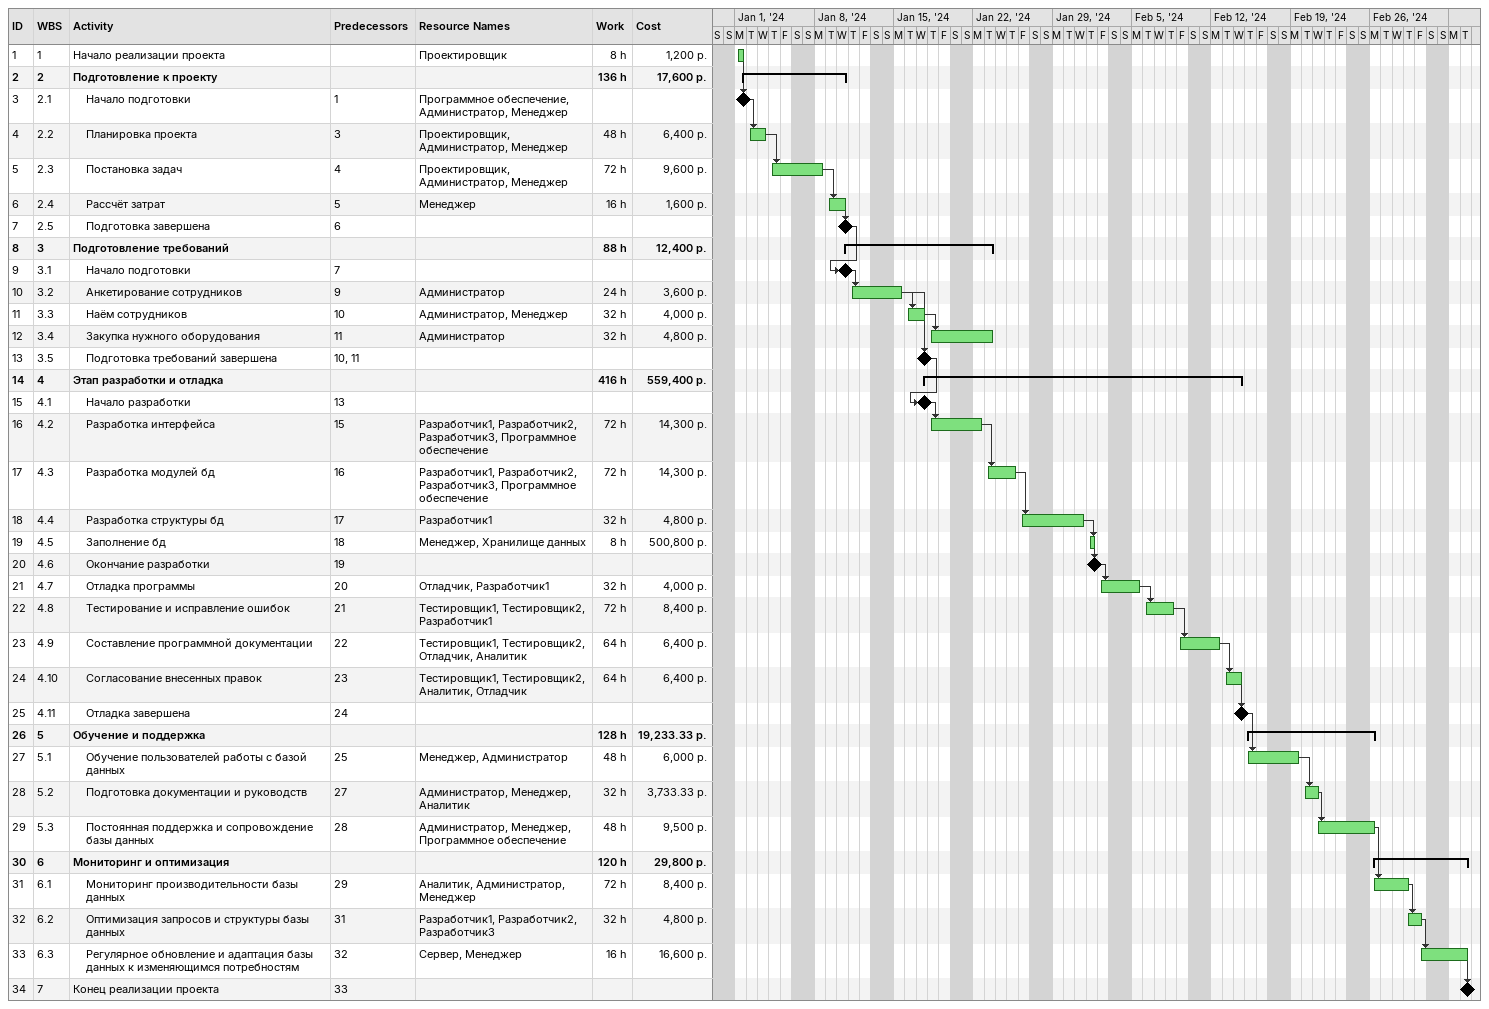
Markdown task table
| ID | WBS | Task | Start | Finish | Predecessors | Resources | Work (h) | Cost (р.) |
|---|---|---|---|---|---|---|---|---|
| 1 | 1 | Начало реализации проекта | 2024-01-01 | 2024-01-01 |  | Проектировщик | 8 | 1200 |
| 2 | 2 | **Подготовление к проекту** | 2024-01-01 | 2024-01-10 |  |  | 136 | 17600 |
| 3 | 2.1 | Начало подготовки (milestone) | 2024-01-01 | 2024-01-01 | 1 | Программное обеспечение, Администратор, Менеджер |  |  |
| 4 | 2.2 | Планировка проекта | 2024-01-02 | 2024-01-03 | 3 | Проектировщик, Администратор, Менеджер | 48 | 6400 |
| 5 | 2.3 | Постановка задач | 2024-01-04 | 2024-01-08 | 4 | Проектировщик, Администратор, Менеджер | 72 | 9600 |
| 6 | 2.4 | Рассчёт затрат | 2024-01-09 | 2024-01-10 | 5 | Менеджер | 16 | 1600 |
| 7 | 2.5 | Подготовка завершена (milestone) | 2024-01-10 | 2024-01-10 | 6 |  |  |  |
| 8 | 3 | **Подготовление требований** | 2024-01-10 | 2024-01-23 |  |  | 88 | 12400 |
| 9 | 3.1 | Начало подготовки (milestone) | 2024-01-10 | 2024-01-10 | 7 |  |  |  |
| 10 | 3.2 | Анкетирование сотрудников | 2024-01-11 | 2024-01-15 | 9 | Администратор | 24 | 3600 |
| 11 | 3.3 | Наём сотрудников | 2024-01-16 | 2024-01-17 | 10 | Администратор, Менеджер | 32 | 4000 |
| 12 | 3.4 | Закупка нужного оборудования | 2024-01-18 | 2024-01-23 | 11 | Администратор | 32 | 4800 |
| 13 | 3.5 | Подготовка требований завершена (milestone) | 2024-01-17 | 2024-01-17 | 10, 11 |  |  |  |
| 14 | 4 | **Этап разработки и отладка** | 2024-01-17 | 2024-02-14 |  |  | 416 | 559400 |
| 15 | 4.1 | Начало разработки (milestone) | 2024-01-17 | 2024-01-17 | 13 |  |  |  |
| 16 | 4.2 | Разработка интерфейса | 2024-01-18 | 2024-01-22 | 15 | Разработчик1, Разработчик2, Разработчик3, Программное обеспечение | 72 | 14300 |
| 17 | 4.3 | Разработка модулей бд | 2024-01-23 | 2024-01-25 | 16 | Разработчик1, Разработчик2, Разработчик3, Программное обеспечение | 72 | 14300 |
| 18 | 4.4 | Разработка структуры бд | 2024-01-26 | 2024-01-31 | 17 | Разработчик1 | 32 | 4800 |
| 19 | 4.5 | Заполнение бд | 2024-02-01 | 2024-02-01 | 18 | Менеджер, Хранилище данных | 8 | 500800 |
| 20 | 4.6 | Окончание разработки (milestone) | 2024-02-01 | 2024-02-01 | 19 |  |  |  |
| 21 | 4.7 | Отладка программы | 2024-02-02 | 2024-02-05 | 20 | Отладчик, Разработчик1 | 32 | 4000 |
| 22 | 4.8 | Тестирование и исправление ошибок | 2024-02-06 | 2024-02-08 | 21 | Тестировщик1, Тестировщик2, Разработчик1 | 72 | 8400 |
| 23 | 4.9 | Составление программной документации | 2024-02-09 | 2024-02-12 | 22 | Тестировщик1, Тестировщик2, Отладчик, Аналитик | 64 | 6400 |
| 24 | 4.10 | Согласование внесенных правок | 2024-02-13 | 2024-02-14 | 23 | Тестировщик1, Тестировщик2, Аналитик, Отладчик | 64 | 6400 |
| 25 | 4.11 | Отладка завершена (milestone) | 2024-02-14 | 2024-02-14 | 24 |  |  |  |
| 26 | 5 | **Обучение и поддержка** | 2024-02-15 | 2024-02-26 |  |  | 128 | 19233.33 |
| 27 | 5.1 | Обучение пользователей работы с базой данных | 2024-02-15 | 2024-02-19 | 25 | Менеджер, Администратор | 48 | 6000 |
| 28 | 5.2 | Подготовка документации и руководств | 2024-02-20 | 2024-02-21 | 27 | Администратор, Менеджер, Аналитик | 32 | 3733.33 |
| 29 | 5.3 | Постоянная поддержка и сопровождение базы данных | 2024-02-21 | 2024-02-26 | 28 | Администратор, Менеджер, Программное обеспечение | 48 | 9500 |
| 30 | 6 | **Мониторинг и оптимизация** | 2024-02-26 | 2024-03-05 |  |  | 120 | 29800 |
| 31 | 6.1 | Мониторинг производительности базы данных | 2024-02-26 | 2024-02-29 | 29 | Аналитик, Администратор, Менеджер | 72 | 8400 |
| 32 | 6.2 | Оптимизация запросов и структуры базы данных | 2024-02-29 | 2024-03-01 | 31 | Разработчик1, Разработчик2, Разработчик3 | 32 | 4800 |
| 33 | 6.3 | Регулярное обновление и адаптация базы данных к изменяющимся потребностям | 2024-03-01 | 2024-03-05 | 32 | Сервер, Менеджер | 16 | 16600 |
| 34 | 7 | Конец реализации проекта (milestone) | 2024-03-05 | 2024-03-05 | 33 |  |  |  |
